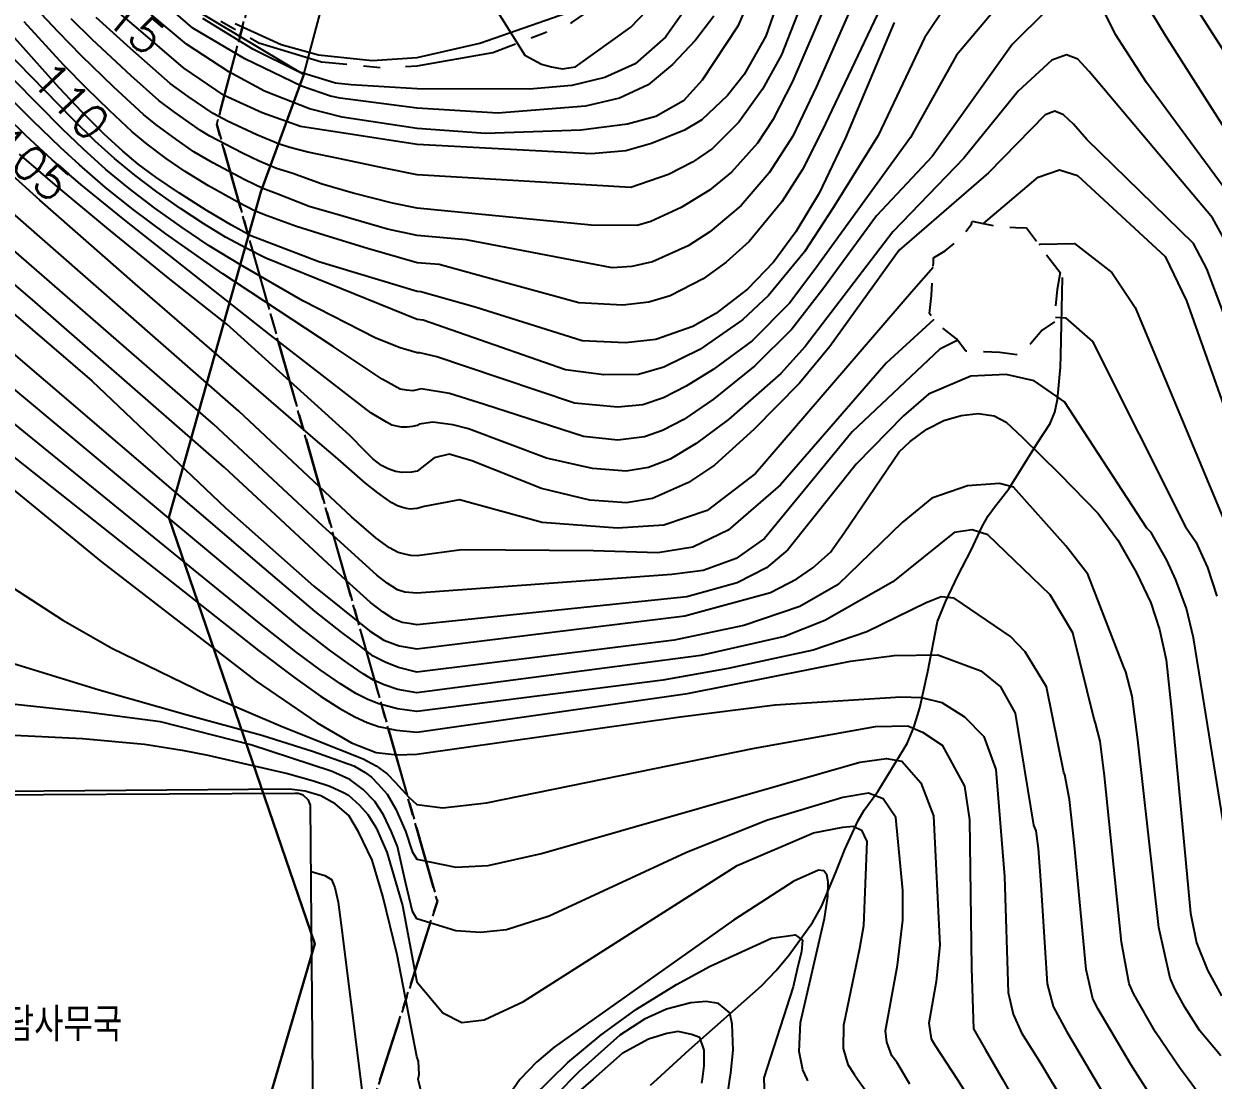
# Model space of a CAD drawing. Header units: feet. Extents: x 197796 to 199821, y 552499 to 555392.
# Drawn here: x 198909.5 to 198980.2, y 554248.4 to 554311.2 of the extents above; entities that cross this region are included whole.
import ezdxf
from ezdxf.enums import TextEntityAlignment as Align

# ---------------------------------------------------------------- set-up
doc = ezdxf.new("R2010")
doc.units = ezdxf.units.FT
doc.header["$MEASUREMENT"] = 0
for name, pattern in [('ANYANG1', [11.5, 6, -1, 1, -1.5, 1, -1]), ('ANYANG3', [3, 2, -1]), ('JEON', [12, 4, -0.5, 1, -0.5, 4, -0.5, 1, -0.5])]:
    doc.linetypes.add(name, pattern=pattern)
for name, color, linetype in [('AAA004', 7, 'ANYANG3'), ('AAA008', 7, 'CONTINUOUS'), ('AAC006', 7, 'ANYANG1'), ('AD0022', 1, 'CONTINUOUS'), ('BA003', 5, 'CONTINUOUS'), ('CA0011', 7, 'CONTINUOUS'), ('CAA001', 7, 'CONTINUOUS'), ('CAA002', 30, 'CONTINUOUS'), ('EA0018', 7, 'JEON'), ('EA0118', 7, 'JEON'), ('wipco_지적', 20, 'CONTINUOUS'), ('ZC002', 7, 'CONTINUOUS')]:
    doc.layers.add(name, color=color, linetype=linetype)
doc.styles.add('NGSW', font='ROMANS.shx', dxfattribs={"bigfont": 'NGSW.shx'})
doc.styles.get("Standard").update_dxf_attribs({"font": 'ROMANS.shx', "bigfont": 'NGSW.shx'})

msp = doc.modelspace()

# ---------------------------------------------------------------- linework, layer by layer
at = {"layer": 'AAA004', "color": 255, "flags": 128}
msp.add_lwpolyline([(198971.07, 554296.42), (198970.88, 554295.41), (198970.77, 554294.39), (198970.79, 554293.52), (198969.99, 554293), (198969.32, 554292.19), (198968.54, 554291.52), (198967.45, 554291.67), (198966.55, 554291.71), (198965.73, 554291.74), (198965.46, 554291.75), (198964.91, 554292.47), (198963.98, 554293.2), (198963.47, 554293.73), (198963.29, 554293.98), (198963.42, 554295.05), (198963.47, 554295.91), (198963.53, 554297), (198963.53, 554297.3), (198964.23, 554297.7), (198964.92, 554298.28), (198965.45, 554298.85), (198965.8, 554299.3), (198965.83, 554299.46), (198966.49, 554299.34), (198967.5, 554299.11), (198968.4, 554299.1), (198969.05, 554299.08), (198969.84, 554298.03), (198970.25, 554297.46)], close=True, dxfattribs=at)
at = {"layer": 'AAA008', "color": 255, "flags": 128}
msp.add_lwpolyline([(198886.53, 554248.48), (198886.67, 554235.77), (198886.75, 554235.47), (198887, 554235.19), (198887.25, 554235.05), (198926.26, 554235.5), (198926.54, 554235.68), (198926.7, 554235.91), (198926.75, 554236.12), (198926.65, 554248.47), (198926.51, 554264.76), (198926.39, 554265.06), (198926.08, 554265.34), (198925.78, 554265.44), (198925.59, 554265.45), (198895.7, 554265.29), (198887, 554265.17), (198886.7, 554265.04), (198886.44, 554264.7), (198886.37, 554264.43)], close=True, dxfattribs=at)
at = {"layer": 'AAC006', "color": 255, "flags": 128}
for points in [[(198770.92, 554248.5), (198770.47, 554250.82), (198770.24, 554252.7), (198770.01, 554254.57), (198769.9, 554257.18), (198769.84, 554259.35), (198769.9, 554262.08), (198770.07, 554264.2), (198770.35, 554266.48), (198770.83, 554269.44), (198771.24, 554271.71), (198771.81, 554274.22), (198772.32, 554276.48), (198773.32, 554279.87), (198773.99, 554282.02), (198774.57, 554284.21), (198775.23, 554286.73), (198776, 554289.6), (198776.66, 554292.13), (198777.18, 554293.75), (198779.46, 554300.57), (198782.8, 554310.04), (198786.17, 554318.77), (198789.71, 554327.94), (198793.54, 554338.03), (198796.01, 554344.85), (198797.82, 554349.93), (198798.62, 554352.16), (198799.62, 554354.43), (198800.52, 554356.33), (198801.54, 554358.27), (198802.58, 554359.95), (198803.78, 554361.68), (198804.97, 554363.36), (198806.48, 554365.56), (198807.94, 554367.7), (198808.83, 554368.9), (198809.87, 554370.23), (198811.38, 554371.98), (198813, 554373.73), (198813.18, 554373.9), (198814.46, 554375.06), (198816.1, 554376.25), (198818.02, 554377.29), (198819.96, 554377.94), (198821.88, 554378.35), (198823.81, 554378.39), (198825.96, 554378.09), (198827.89, 554377.58), (198829.99, 554376.84), (198832.13, 554375.97), (198833.98, 554375.06), (198836.21, 554373.51), (198838.05, 554371.81), (198839.36, 554370.01), (198840.46, 554367.98), (198841.41, 554366.05), (198842.4, 554363.74), (198843.25, 554361.34), (198844.32, 554358.49), (198845.27, 554356.21), (198846.2, 554354.16), (198847.69, 554351.61), (198849.08, 554349.87), (198850.81, 554348.15), (198852.06, 554346.99), (198854.51, 554345.25), (198856.68, 554344.14), (198858.24, 554343.49), (198860.56, 554342.75), (198863.4, 554342.09), (198865.01, 554341.81), (198867.4, 554341.54), (198870.6, 554341.35), (198875.41, 554342), (198878.96, 554342.48), (198882.29, 554342.57), (198885.14, 554342.25), (198888.68, 554341.37), (198891.99, 554339.44), (198896.6, 554335.88), (198900.8, 554332.53), (198905.27, 554327.56), (198907.98, 554323.79), (198911.43, 554319.96), (198914.72, 554316.71), (198917.2, 554314.51), (198920.41, 554311.81), (198923.44, 554310.08), (198927.16, 554308.94), (198930.71, 554308.6), (198932.85, 554308.7)], [(198932.85, 554308.7), (198937.34, 554309.5), (198942.04, 554311.28), (198944.94, 554313.23), (198947.87, 554317.33), (198950.39, 554323.11), (198952.15, 554327.62), (198954.28, 554331.64), (198956.79, 554334.56), (198960.68, 554336.94), (198966.58, 554339.55), (198973.73, 554342.02), (198978.63, 554342.76), (198982.99, 554342.88), (198987, 554342.58), (198991.45, 554341.76), (198994.59, 554340.54), (198998.88, 554338.58), (199002.04, 554336.69), (199007.68, 554333.5), (199012.29, 554331.44), (199015.64, 554330.66), (199019.16, 554330.58), (199024.56, 554331.09), (199035.67, 554332.97), (199047.4, 554335.02), (199049.61, 554335.69), (199051.38, 554336.04)]]:
    msp.add_lwpolyline(points, dxfattribs=at)
at = {"layer": 'AD0022', "color": 255, "flags": 128}
msp.add_lwpolyline([(198922.04, 554311.22), (198924.76, 554309.97), (198926.99, 554309.36), (198930.17, 554309.03), (198932.85, 554309.2), (198936.57, 554310.06), (198942.2, 554312.01)], dxfattribs=at)
at = {"layer": 'BA003', "color": 255, "flags": 128}
for points in [[(198947.11, 554248.47), (198947.59, 554248.91), (198949.01, 554250.21), (198953.31, 554254.02), (198954.18, 554254.93), (198954.95, 554255.86), (198956.34, 554257.78), (198956.87, 554258.73), (198957.71, 554260.72), (198958.26, 554262.12), (198959.05, 554263.85), (198959.41, 554264.46), (198960.22, 554265.57), (198961.97, 554268.42), (198962.37, 554269.38), (198962.72, 554270.54), (198963.2, 554272.71), (198963.78, 554275.68), (198964.26, 554276.88), (198964.98, 554278.38), (198965.78, 554279.91), (198966.42, 554281.31), (198966.79, 554281.95), (198967.15, 554282.47), (198968.01, 554283.56), (198969.72, 554286.29), (198970.47, 554287.45), (198970.74, 554288.11), (198970.9, 554288.87), (198971.09, 554290.8), (198971.11, 554291.48), (198971.2, 554296.12)], [(198946.71, 554248.11), (198947.11, 554248.47)]]:
    msp.add_lwpolyline(points, dxfattribs=at)
at = {"layer": 'CAA001', "color": 255, "flags": 128}
for points, elevation in [([(198961.19, 554311.28), (198958.3, 554304.43), (198956.74, 554301.14), (198955.35, 554298.84), (198954.02, 554297.04), (198952.48, 554295.42), (198950.6, 554293.99), (198949.23, 554293.21), (198947.03, 554292.43), (198945.24, 554292.24), (198942.65, 554292.35), (198936.3, 554294.35), (198933.06, 554295.27), (198932.85, 554295.28), (198927.01, 554297.05), (198922.97, 554298.6), (198921.82, 554299.23), (198920.31, 554300.12), (198918.72, 554301.13), (198917.33, 554302.08), (198916.28, 554302.86), (198915.36, 554303.63), (198914.25, 554304.65), (198912.94, 554305.94), (198911.57, 554307.4), (198905.48, 554314.23)], 110), ([(198954.57, 554313.32), (198953.57, 554310.46), (198952.29, 554308.19), (198951.29, 554306.94), (198949.76, 554305.49), (198948.74, 554304.87), (198946.78, 554304.08), (198945.26, 554303.65), (198943.21, 554303.48), (198932.85, 554304.02), (198925.91, 554305.09), (198923.64, 554305.91), (198921.38, 554306.94), (198918.97, 554308.59), (198916.15, 554311), (198913.33, 554313.4)], 115), ([(198980.74, 554294.07), (198979.78, 554296.63), (198978.98, 554298.15), (198972.65, 554304.33), (198971.85, 554305.24), (198971.25, 554305.8), (198970.75, 554306.01), (198970.17, 554305.8), (198966.81, 554302.34), (198961.49, 554297.75), (198957.38, 554292.02), (198955.58, 554289.84), (198952.86, 554287.08), (198950.51, 554284.97), (198948.98, 554283.94), (198946.84, 554282.99), (198945.3, 554282.72), (198943.12, 554282.88), (198940.23, 554283.58), (198936.1, 554285.22), (198934.76, 554285.61), (198933.86, 554285.41), (198932.85, 554284.61), (198932.52, 554284.54), (198931.96, 554284.53), (198931.57, 554284.59), (198931.12, 554284.74), (198930.73, 554284.95), (198930.22, 554285.35), (198929.74, 554285.82), (198928.85, 554286.72), (198921.54, 554293.35), (198918.06, 554296.1), (198914.41, 554299.07), (198911.34, 554301.63), (198909.23, 554303.45)], 105), ([(198902.93, 554299.08), (198913.52, 554289.98), (198921.47, 554282.42), (198926.72, 554277.78), (198930.02, 554275.12), (198930.88, 554274.56), (198931.78, 554274.23), (198932.84, 554274.04), (198948.76, 554276.01), (198953.84, 554277.39), (198955.42, 554278.21), (198956.36, 554278.86), (198957.41, 554279.8), (198958.22, 554280.94), (198961.5, 554285.75), (198962.14, 554286.37), (198963.13, 554287.1), (198964.14, 554287.62), (198965.17, 554287.92), (198966.19, 554288.03), (198967.13, 554287.89), (198967.86, 554287.52), (198968.82, 554286.62), (198971.03, 554284.46), (198973.31, 554282.1), (198974.48, 554280.51), (198975.6, 554278.56), (198976.44, 554276.78), (198976.97, 554275.2), (198977.36, 554273.39), (198977.7, 554270.23), (198978.8, 554258.33), (198979.17, 554256.57), (198979.81, 554254.94), (198980.65, 554253.42)], 100), ([(198904.45, 554287.11), (198914.1, 554279.21), (198923.29, 554272.12), (198926.9, 554269.65), (198928.95, 554268.46), (198930.42, 554267.89), (198931.66, 554267.75), (198932.84, 554267.78), (198948.48, 554270.01), (198954.12, 554270.72), (198961.59, 554271.2), (198962.83, 554271.15), (198964.02, 554270.85), (198965.37, 554270.01), (198966.53, 554268.84), (198967.23, 554266.87), (198967.75, 554260.51), (198967.98, 554253.61), (198968.27, 554252.33), (198968.76, 554251.23), (198969.91, 554249.4), (198970.47, 554248.47), (198972.51, 554245.12)], 95), ([(198933.91, 554244.48), (198932.91, 554248.47), (198932.96, 554248.75), (198932.94, 554249.52), (198932.84, 554249.81), (198931.66, 554255.86), (198930.82, 554259.35), (198930.18, 554261.49), (198929.37, 554263.17), (198928.79, 554264.15), (198927.98, 554264.84), (198927.12, 554265.3), (198926.19, 554265.59), (198925.27, 554265.71), (198905.79, 554265.54)], 90), ([(198956.06, 554248.37), (198956.02, 554248.47), (198955.77, 554249.02), (198955.56, 554250.12), (198955.63, 554251.83), (198957.06, 554258.02), (198957.26, 554259.33), (198957.28, 554260.2), (198957.2, 554260.61), (198957.02, 554260.85), (198956.69, 554260.9), (198955.24, 554260.23), (198951.65, 554257.92), (198940.99, 554250.37), (198939.94, 554249.48), (198938.97, 554248.47), (198938.95, 554248.45), (198936.84, 554245.37)], 90)]:
    msp.add_lwpolyline(points, dxfattribs=dict(at, elevation=elevation))
at = {"layer": 'CAA002', "color": 255, "flags": 128}
for points, elevation in [([(198959.87, 554318.74), (198955.15, 554307.78), (198953.99, 554305.49), (198953.07, 554304.11), (198951.52, 554302.38), (198950.23, 554301.31), (198948.54, 554300.29), (198946.73, 554299.45), (198945.93, 554299.21), (198943.19, 554299.23), (198932.85, 554300.25), (198931.38, 554300.54), (198929.04, 554301.14), (198927.2, 554301.67), (198925.4, 554302.32), (198924.5, 554302.6), (198923.46, 554303.04), (198922.48, 554303.51), (198920.53, 554304.52), (198919.98, 554304.85), (198918.43, 554305.94), (198917.49, 554306.65), (198915.86, 554308.1), (198913.54, 554310.26), (198912.29, 554311.49)], 113), ([(198934.32, 554317.23), (198939.25, 554309.34), (198940.23, 554308.8), (198940.84, 554308.65), (198941.47, 554308.53), (198942.26, 554308.65), (198945.54, 554311.01), (198947.41, 554312.97)], 119), ([(198960.28, 554315.91), (198956.59, 554307.48), (198955.17, 554304.52), (198953.77, 554302.35), (198952.1, 554300.41), (198950.25, 554298.84), (198948.96, 554298.01), (198946.84, 554297.06), (198945.61, 554296.77), (198944.43, 554296.69), (198935.76, 554298.36), (198932.85, 554298.61), (198931.09, 554298.99), (198928.44, 554299.76), (198926.44, 554300.34), (198924.48, 554301.11), (198923.68, 554301.41), (198922.61, 554301.92), (198920.71, 554302.94), (198919.58, 554303.6), (198918.56, 554304.3), (198917.32, 554305.22), (198916.58, 554305.82), (198914.82, 554307.44), (198912.91, 554309.29), (198911.52, 554310.72), (198909.21, 554313.21)], 112), ([(198961.92, 554315.42), (198956.91, 554304.86), (198955.75, 554302.55), (198954.53, 554300.61), (198952.57, 554298.26), (198951.22, 554297.04), (198949.85, 554296.05), (198947.89, 554295.04), (198946.62, 554294.65), (198945.08, 554294.48), (198942.46, 554294.62), (198936.82, 554296.16), (198934.16, 554296.9), (198932.85, 554296.99), (198929.89, 554297.85), (198927.65, 554298.53), (198925.68, 554299.16), (198923.94, 554299.78), (198923.19, 554300.09), (198922.2, 554300.59), (198920.46, 554301.58), (198919.06, 554302.43), (198917.94, 554303.2), (198916.8, 554304.05), (198915.91, 554304.78), (198914.56, 554306.04), (198913.22, 554307.35), (198911.84, 554308.77), (198909.5, 554311.32)], 111), ([(198972.22, 554313.97), (198968.2, 554309.97), (198963.46, 554303.32), (198960.14, 554299.78), (198956.96, 554295.43), (198955.11, 554293.05), (198952.91, 554290.88), (198950.47, 554288.88), (198948.7, 554287.68), (198947.43, 554287.03), (198946.36, 554286.65), (198944.78, 554286.46), (198942.74, 554286.66), (198936.85, 554288.57), (198934.78, 554289.22), (198933.09, 554289.5), (198932.85, 554289.45), (198932.6, 554289.39), (198932.21, 554289.43), (198931.85, 554289.49), (198931.49, 554289.68), (198930.78, 554290.08), (198927.85, 554292.02), (198921.3, 554296.33), (198917.92, 554298.71), (198915.98, 554300.16), (198914.34, 554301.48), (198912.78, 554302.82), (198911.65, 554303.85), (198909.99, 554305.46), (198903.39, 554312.02)], 107), ([(198953.16, 554313.95), (198951.91, 554311.06), (198949.79, 554307.85), (198948.68, 554306.63), (198947.03, 554305.7), (198945.34, 554305.23), (198942.58, 554304.87), (198936.92, 554304.69), (198932.85, 554304.98), (198928.39, 554305.66), (198926.46, 554306.14), (198923.77, 554307.2), (198921.65, 554308.35), (198919.15, 554309.99), (198916.84, 554311.91)], 116), ([(198950.48, 554311.66), (198949.4, 554310.22), (198948.02, 554308.79), (198946.57, 554307.57), (198944.88, 554306.78), (198942.85, 554306.31), (198937.64, 554305.88), (198932.85, 554306.19), (198928.28, 554306.79), (198927.71, 554306.91), (198925.98, 554307.49), (198922.61, 554309.12), (198919.53, 554310.95), (198917.32, 554312.87)], 117), ([(198981.69, 554300.25), (198976.2, 554307.71), (198974.34, 554310.56), (198973.06, 554313.2)], 107), ([(198982.91, 554301.73), (198977.32, 554310.5), (198975.74, 554313.14)], 108), ([(198963.563, 554293.633), (198960.73, 554291.03), (198954.45, 554283.8), (198951.34, 554281.11), (198949.24, 554280.1), (198947.15, 554279.76), (198943.32, 554279.87), (198935.48, 554279.93), (198932.85, 554279.57), (198932.47, 554279.6), (198932.2, 554279.66), (198931.73, 554279.78), (198931.2, 554280.05), (198930.42, 554280.63), (198928.94, 554281.9), (198922.25, 554288.18), (198906.73, 554301.76), (198894, 554312.76)], 103), ([(198967.27, 554312.16), (198964.91, 554309.34), (198962.17, 554304.45), (198956.48, 554296.59), (198954.97, 554294.6), (198952.75, 554292.35), (198950.45, 554290.65), (198948.84, 554289.66), (198947.49, 554288.96), (198946.27, 554288.55), (198944.78, 554288.42), (198942.21, 554288.65), (198935.73, 554290.84), (198934.01, 554291.41), (198933.01, 554291.65), (198932.85, 554291.65), (198931.85, 554291.95), (198930.39, 554292.52), (198926.05, 554294.74), (198922.36, 554296.88), (198920.5, 554298.01), (198918.89, 554299.09), (198917.26, 554300.25), (198915.73, 554301.42), (198914.36, 554302.54), (198913.02, 554303.74), (198911.76, 554304.95), (198907.42, 554309.33)], 108), ([(198964.32, 554312.34), (198962.99, 554310.36), (198960.25, 554304.56), (198957.58, 554300.27), (198955.86, 554297.65), (198953.72, 554295.06), (198952.18, 554293.6), (198949.64, 554291.85), (198947.51, 554290.8), (198946.01, 554290.35), (198943.95, 554290.33), (198941.67, 554290.64), (198935.3, 554292.86), (198933.21, 554293.58), (198932.85, 554293.63), (198923.86, 554297.28), (198922.68, 554297.86), (198921.47, 554298.52), (198920.17, 554299.31), (198918.79, 554300.22), (198917.39, 554301.21), (198916.08, 554302.21), (198914.87, 554303.2), (198913.72, 554304.22), (198912.36, 554305.56), (198908.33, 554309.7)], 109), ([(198955.62, 554312.2), (198954.5, 554309.35), (198953.37, 554307.31), (198951.97, 554305.36), (198950.4, 554303.79), (198949.22, 554302.97), (198947.79, 554302.25), (198945.54, 554301.48), (198932.85, 554302.23), (198930.89, 554302.63), (198928.28, 554303.17), (198926.36, 554303.57), (198925.28, 554303.84), (198924.62, 554304.07), (198923.32, 554304.6), (198921.59, 554305.42), (198920.72, 554305.87), (198919.25, 554306.89), (198918.18, 554307.66), (198915.82, 554309.73), (198913.77, 554311.58)], 114), ([(198948.95, 554312.31), (198947.6, 554310.4), (198945.8, 554308.82), (198944, 554308), (198942.05, 554307.53), (198939.52, 554307.31), (198932.85, 554307.34), (198928.93, 554307.57), (198928, 554307.68), (198925.79, 554308.35), (198923.09, 554309.7), (198920.11, 554311.52)], 118), ([(198981.92, 554307.84), (198979.29, 554311.93)], 109), ([(198964.971, 554292.39), (198963.9, 554291.87), (198958.7, 554286.94), (198953.49, 554280.6), (198951.81, 554279.42), (198949.84, 554278.7), (198947.99, 554278.47), (198932.84, 554277.36), (198932.12, 554277.42), (198931.69, 554277.56), (198931.06, 554277.96), (198930.45, 554278.42), (198927.23, 554281.36), (198920.75, 554287.4), (198907.8, 554298.66), (198901.81, 554303.76), (198897.69, 554307.2), (198894.69, 554309.64), (198892.44, 554311.4)], 102), ([(198980.98, 554298.08), (198980.12, 554299.66), (198972.79, 554308.36), (198972.12, 554309.1), (198971.43, 554309.35), (198970.57, 554309.04), (198968.56, 554307.2), (198965.33, 554303.22), (198961.11, 554298.83), (198955.91, 554292.01), (198954.46, 554290.41), (198951.35, 554287.68), (198949.43, 554286.25), (198947.88, 554285.32), (198946.6, 554284.82), (198945.27, 554284.61), (198943.27, 554284.76), (198940.54, 554285.38), (198935.91, 554287.12), (198934.97, 554287.36), (198933.79, 554287.53), (198932.96, 554287.4), (198932.85, 554287.33), (198932.58, 554287.26), (198932.25, 554287.22), (198931.92, 554287.22), (198931.34, 554287.35), (198931.02, 554287.53), (198930.09, 554288.07), (198924.14, 554292.7), (198915.48, 554299.52), (198912.87, 554301.64), (198911.17, 554303.12), (198909.6, 554304.57), (198906.15, 554307.94)], 106), ([(198963.514, 554296.715), (198962.22, 554295.24), (198952.95, 554284.47), (198950.08, 554282.28), (198947.51, 554281.39), (198944.76, 554281.22), (198940.27, 554281.56), (198935.36, 554282.9), (198933.27, 554282.51), (198932.85, 554282.38), (198932.63, 554282.37), (198932.45, 554282.36), (198932.2, 554282.39), (198931.92, 554282.47), (198931.69, 554282.55), (198931.35, 554282.73), (198931, 554282.97), (198930.52, 554283.33), (198929.79, 554283.9), (198927.99, 554285.47), (198926.68, 554286.59), (198916.09, 554295.75), (198910.42, 554300.71), (198906.5, 554304.24)], 104), ([(198966.506, 554299.336), (198969.76, 554302.08), (198971.02, 554302.53), (198972.1, 554302.19), (198977.3, 554297.37), (198978.56, 554294.73), (198983.29, 554281.44)], 104), ([(198981.86, 554256.87), (198979.53, 554271.27), (198978.99, 554274.7), (198978.56, 554276.45), (198977.94, 554278.15), (198977.4, 554279.32), (198976.46, 554280.96), (198976.21, 554281.23), (198971.32, 554288.73), (198969.52, 554289.97), (198967.85, 554290.36), (198965.75, 554290.25), (198963.24, 554289.18), (198961.75, 554287.89), (198958.93, 554285.03), (198954.87, 554279.93), (198953.61, 554278.86), (198951.87, 554277.97), (198948.88, 554277.13), (198932.84, 554275.48), (198932.51, 554275.53), (198931.95, 554275.61), (198931.46, 554275.81), (198930.84, 554276.23), (198930.08, 554276.8), (198928.63, 554278.1), (198921.41, 554284.83), (198910.15, 554294.65), (198905.33, 554298.78)], 101), ([(198969.82, 554298.06), (198969.88, 554298.1), (198971.92, 554298.15), (198974.13, 554296.42), (198975.51, 554294.34), (198980.92, 554281.37)], 103), ([(198970.784, 554293.77), (198971.38, 554293.72), (198972.99, 554292.32), (198978.51, 554281.3), (198979.12, 554280.41), (198979.81, 554278.89), (198980.37, 554277.18)], 102), ([(198981.7, 554244.32), (198978.67, 554248.47), (198978.2, 554249.11), (198976.72, 554251.26), (198975.44, 554253.52), (198975.16, 554254.14), (198974.7, 554256.61), (198973.7, 554266.5), (198973.44, 554268.56), (198973.17, 554269.63), (198973.08, 554269.86), (198971.82, 554275), (198970.47, 554277.26), (198966.76, 554280.83), (198965.84, 554281.13), (198964.77, 554280.96), (198961.11, 554278.04), (198957.08, 554275.74), (198954.67, 554274.79), (198949.71, 554273.66), (198932.84, 554271.44), (198931.71, 554271.63), (198930.89, 554271.91), (198930.25, 554272.18), (198929.64, 554272.56), (198928.75, 554273.17), (198927.62, 554273.98), (198925.95, 554275.28), (198922.86, 554277.84), (198905.15, 554292.6)], 98), ([(198979.96, 554242.07), (198975.81, 554248.47), (198975.25, 554249.34), (198973.31, 554252.62), (198973, 554253.24), (198972.61, 554254.99), (198971.91, 554262.36), (198971.61, 554265.09), (198971.33, 554266.55), (198971.27, 554266.7), (198970.24, 554271.79), (198968.99, 554273.87), (198968.11, 554274.79), (198964.77, 554277.05), (198963.98, 554277.13), (198963.1, 554276.78), (198959.58, 554275.05), (198956.38, 554273.96), (198951.33, 554272.87), (198947.44, 554272.18), (198932.84, 554270.33), (198931.69, 554270.49), (198930.57, 554270.77), (198929.92, 554271.03), (198929.2, 554271.4), (198928.29, 554271.96), (198927.09, 554272.79), (198925.64, 554273.86), (198923.48, 554275.57), (198904.05, 554291.37)], 97), ([(198908.46, 554277.91), (198911.79, 554275.75), (198914.71, 554274.08), (198920.37, 554271.33), (198924.87, 554269.42), (198928.2, 554268.09), (198929.64, 554267.5), (198930.41, 554267.1), (198931.06, 554266.61), (198931.54, 554266.13), (198932.35, 554265.24), (198932.84, 554264.8), (198934.38, 554264.6), (198936.98, 554264.89), (198952.89, 554268.14), (198960.08, 554269.43), (198962.01, 554269.47), (198962.88, 554269.09), (198964.05, 554268.33), (198965.38, 554265.89), (198965.68, 554263.88), (198965.79, 554255.06), (198965.91, 554251.45), (198966.61, 554250.25), (198967.63, 554248.47), (198973.04, 554238.98)], 94), ([(198962.12, 554248.17), (198961.94, 554248.47), (198961.35, 554249.47), (198961.05, 554249.85), (198960.76, 554250.66), (198960.68, 554251.35), (198961.4, 554255.25), (198961.71, 554257.91), (198961.71, 554259.68), (198961.3, 554264.03), (198960.54, 554265.13), (198959.67, 554265.46), (198958.14, 554265.22), (198953.6, 554263.84), (198948.81, 554261.92), (198940.7, 554258.15), (198938.15, 554257.34), (198936.62, 554257.19), (198935.15, 554257.29), (198932.84, 554257.99), (198932.57, 554258.43), (198932.16, 554260.18), (198931.68, 554262.3), (198931.33, 554263.16), (198930.85, 554264.19), (198930.34, 554264.97), (198929.65, 554265.69), (198928.85, 554266.28), (198927.83, 554266.74), (198927.74, 554266.78), (198922.96, 554268.34), (198917.59, 554269.71), (198913.21, 554270.29), (198907.65, 554270.88)], 92), ([(198906.08, 554269.05), (198912.96, 554268.72), (198916.65, 554268.38), (198918.88, 554268.03), (198920.41, 554267.73), (198922.72, 554267.2), (198925.14, 554266.64), (198926.7, 554266.21), (198927.66, 554265.88), (198928.48, 554265.51), (198928.77, 554265.34), (198929.42, 554264.76), (198929.92, 554264.2), (198930.42, 554263.4), (198931.04, 554261.97), (198931.97, 554258.79), (198932.84, 554254.26), (198934.38, 554252.42), (198935.5, 554251.84), (198936.83, 554251.99), (198939.17, 554253.08), (198951.87, 554261.16), (198956.41, 554263.12), (198958.14, 554263.45), (198958.75, 554263.5), (198959.26, 554263.26), (198959.57, 554262.59), (198959.38, 554257.58), (198959.14, 554256.23), (198958.19, 554251.65), (198958.17, 554250.29), (198958.44, 554249.34), (198958.82, 554248.76), (198959.02, 554248.47), (198960.22, 554246.78)], 91), ([(198926.544, 554260.819), (198927.36, 554260.57), (198927.76, 554260.34), (198927.96, 554259.86), (198928.15, 554258.99), (198928.34, 554257.62), (198929.48, 554248.47), (198930.04, 554243.92)], 89), ([(198939.68, 554247.38), (198940.8, 554248.47), (198941.81, 554249.46), (198943.78, 554251.11), (198945.89, 554252.62), (198948.27, 554254.09), (198950.27, 554255.19), (198952.55, 554256.24), (198953.9, 554256.85), (198955.32, 554257.04), (198955.75, 554256.73), (198955.69, 554256.05), (198955.44, 554255), (198955.2, 554253.96), (198953.46, 554248.54), (198953.46, 554248.47), (198953.49, 554247.53)], 89), ([(198951.27, 554247.33), (198951.44, 554248.47), (198951.5, 554248.84), (198951.62, 554250.2), (198951.56, 554251.74), (198951.44, 554252.42), (198950.76, 554252.97), (198950.02, 554253.09), (198949.12, 554253.01), (198947.66, 554252.62), (198946.36, 554252.03), (198944.9, 554251.09), (198942.47, 554248.93), (198942.03, 554248.47), (198940, 554246.37)], 88), ([(198949.77, 554248.23), (198949.8, 554248.47), (198949.9, 554249.27), (198949.9, 554250.2), (198949.65, 554250.94), (198949.16, 554251.12), (198948.36, 554251.31), (198947.68, 554251.18), (198946.6, 554250.85), (198945.03, 554249.99), (198943.3, 554248.47), (198942, 554247.33)], 87)]:
    msp.add_lwpolyline(points, dxfattribs=dict(at, elevation=elevation))
at = {"layer": 'CAA002', "color": 255}
for points, elevation in [([(198980.61, 554249.85), (198979.36, 554251.34), (198978.46, 554252.74), (198977.89, 554253.8), (198977.59, 554254.47), (198976.93, 554257.48), (198975.67, 554268.63), (198975.33, 554271.24), (198974.97, 554272.68), (198974.85, 554272.96), (198972.7, 554278.48), (198971.4, 554280.17), (198968.29, 554283.65), (198967.46, 554283.87), (198965.56, 554283.74), (198963.43, 554283), (198961.67, 554281.56), (198957.87, 554277.87), (198955.59, 554276.57), (198952.26, 554275.44), (198948.13, 554274.57), (198932.84, 554272.66), (198931.74, 554272.94), (198930.99, 554273.24), (198930.24, 554273.62), (198929.45, 554274.22), (198928.37, 554275.01), (198926.79, 554276.27), (198923.76, 554278.85), (198906.49, 554293.63)], 99), ([(198902.34, 554290.61), (198915.72, 554280.03), (198923.42, 554273.95), (198925.58, 554272.32), (198927.11, 554271.24), (198928.26, 554270.5), (198929.15, 554270), (198929.87, 554269.67), (198930.55, 554269.44), (198931.62, 554269.22), (198932.84, 554269.09), (198948.92, 554271.4), (198958.61, 554273.31), (198961.2, 554273.66), (198963.8, 554273.7), (198966.35, 554272.74), (198967.51, 554271.79), (198968.39, 554270.22), (198969.48, 554263.57), (198969.61, 554263.23), (198969.75, 554262.18), (198969.92, 554260.02), (198970.29, 554254.13), (198970.64, 554252.78), (198971.46, 554251.29), (198973.12, 554248.47), (198978.07, 554240.06)], 96), ([(198908.02, 554273.44), (198913.95, 554271.61), (198919.18, 554270.13), (198923.63, 554268.91), (198926.69, 554267.95), (198929.08, 554267.1), (198929.76, 554266.69), (198930.13, 554266.41), (198930.53, 554266), (198931.06, 554265.4), (198931.58, 554264.51), (198932.15, 554263.21), (198932.56, 554262), (198932.84, 554261.54), (198935.15, 554261.06), (198937.08, 554261.16), (198940.24, 554261.88), (198959.16, 554267.32), (198960.74, 554267.52), (198961.66, 554267.37), (198962.78, 554266.08), (198963.54, 554264.12), (198963.9, 554256.43), (198963.69, 554254.28), (198963.25, 554251.79), (198963.39, 554250.86), (198963.64, 554250.46), (198964.93, 554248.47), (198965.8, 554247.13)], 93)]:
    msp.add_lwpolyline(points, dxfattribs=dict(at, elevation=elevation))
at = {"layer": 'EA0018', "color": 255, "flags": 128}
msp.add_lwpolyline([(199040, 554493.09), (199038.17, 554479.01), (199031.07, 554455.6), (199000.82, 554456.12), (198979.65, 554423.99), (198973.9, 554405.04), (198945.84, 554389.87), (198938.65, 554362.97), (198941.7, 554349.7), (198927.77, 554331.12), (198924.66, 554319.35), (198920.94, 554305.22), (198934.05, 554259.05), (198926.36, 554235.04), (198920.62, 554217.96), (198918.81, 554199.99), (198915.43, 554178.01), (198917.75, 554166.59)], dxfattribs=at)
at = {"layer": 'EA0118', "color": 255, "flags": 128}
msp.add_lwpolyline([(198917.75, 554166.59), (198915.43, 554178.01), (198918.81, 554199.99), (198920.62, 554217.96), (198926.36, 554235.04), (198934.05, 554259.05), (198920.94, 554305.22), (198924.66, 554319.35), (198927.77, 554331.12), (198941.7, 554349.7), (198938.65, 554362.97), (198945.84, 554389.87), (198973.9, 554405.04), (198979.65, 554423.99), (199000.82, 554456.12), (199031.07, 554455.6), (199038.17, 554479.01), (199040, 554493.09)], dxfattribs=at)
at = {"layer": 'wipco_지적', "color": 20}
for points in [[(198914.364, 554315.227), (198926.11, 554308.194), (198923.57, 554301.221), (198918.103, 554281.86), (198926.765, 554256.503), (198914.641, 554215.215), (198913.042, 554192.746), (198896.169, 554190.249), (198854.555, 554177.572), (198854.555, 554177.572), (198854.504, 554177.719), (198845.511, 554203.857), (198830.966, 554229.192), (198823.195, 554239.386), (198820.373, 554240.42), (198817.738, 554243.806), (198812.814, 554261.257), (198805.864, 554288.649), (198809.752, 554337.567)], [(198987.022, 554228.233), (198978.988, 554222.481), (198973.53, 554218.939), (198963.148, 554212.568), (198945.643, 554201.896), (198935.665, 554195.42), (198930.709, 554193.156), (198917.469, 554190.428), (198912.809, 554189.468), (198914.641, 554215.215), (198926.765, 554256.503), (198918.103, 554281.86), (198923.57, 554301.221), (198926.11, 554308.194), (198929.225, 554319.901)]]:
    msp.add_lwpolyline(points, dxfattribs=at)

# ---------------------------------------------------------------- texts
at = {"layer": 'CA0011'}
for s, rotation, p in [('115', 320, (198916.8, 554309.19)), ('110', 313, (198913.29, 554304.07)), ('105', 319, (198911.14, 554300.46))]:
    msp.add_text(s, height=2, rotation=rotation, dxfattribs=at).set_placement(p, align=Align.RIGHT)
at = {"layer": 'ZC002', "style": 'NGSW'}
msp.add_text('통일부남북회담사무국', height=2, dxfattribs=at).set_placement((198897.85, 554250.72))

doc.saveas('drawing.dxf')
